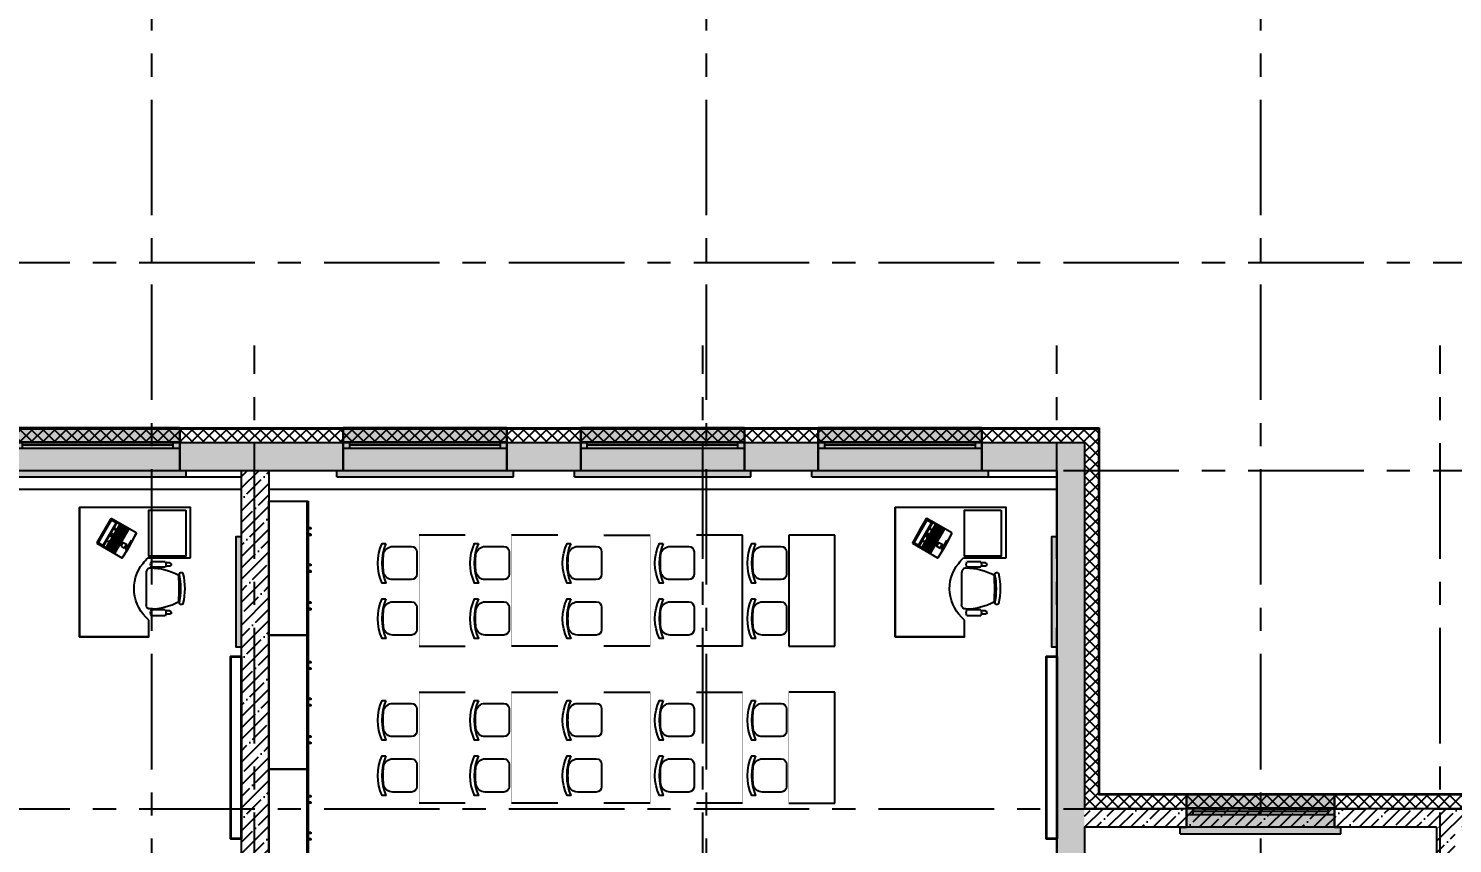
# Model space of a CAD drawing. Header units: millimetres. Extents: x -9318 to 9016603, y 0 to 838141.
# Drawn here: x 104070 to 119479, y 418717 to 427543 of the extents above; entities that cross this region are included whole.
import ezdxf
from ezdxf import colors
from ezdxf.entities.mleader import LeaderData, LeaderLine
from ezdxf.math import Vec2, Vec3

# ---------------------------------------------------------------- set-up
doc = ezdxf.new("R2010")
doc.units = ezdxf.units.MM
doc.linetypes.add('CENTER', pattern=[2, 1.25, -0.25, 0.25, -0.25])
doc.layers.add('ТХ_мебель передв', color=250, linetype='Continuous', lineweight=13)
doc.styles.add('ISOCPEUR', font='isocpeur.ttf', dxfattribs={"width": 0.7})
pattern_1 = [(45, (-887755.71, 501612.85), (-123.743687, 123.743687), []), (45, (-887631.97, 501612.85), (-123.743687, 123.743687), [218.75, -43.75, 0, -43.75])]

# ---------------------------------------------------------------- blocks, each defined once
blk = doc.blocks.new('*U579')
h = blk.add_hatch(color=8)
h.dxf.hatch_style = 1
h.paths.add_polyline_path([(-1840, -310), (70, -310), (70, -240), (0, -240), (0, 220), (-1770, 220), (-1770, -240), (-1840, -240)])
at = {"color": 8, "lineweight": 30}
for p, q in [((-1770, -240), (-1770, 220)), ((0, -240), (0, 220))]:
    blk.add_line(p, q, dxfattribs=at)
at = {"color": 8}
for p, q in [((0, 220), (-1770, 220)), ((-1770, 70), (0, 70)), ((-1770, 0), (0, 0)), ((-1700, 0), (-1700, 70)), ((-1700, 35), (-70, 35)), ((-70, 0), (-70, 70)), ((-1840, -310), (-1840, -240)), ((-1840, -240), (-1770, -240)), ((0, -240), (70, -240)), ((70, -310), (70, -240)), ((-1840, -310), (70, -310))]:
    blk.add_line(p, q, dxfattribs=at)
blk = doc.blocks.new('*U565')
h = blk.add_hatch(color=8)
h.dxf.hatch_style = 1
h.paths.add_polyline_path([(-1840, -310), (70, -310), (70, -240), (0, -240), (0, 220), (-1770, 220), (-1770, -240), (-1840, -240)])
at = {"color": 8, "lineweight": 30}
for p, q in [((-1770, -240), (-1770, 220)), ((0, -240), (0, 220))]:
    blk.add_line(p, q, dxfattribs=at)
at = {"color": 8}
for p, q in [((0, 220), (-1770, 220)), ((-1770, 70), (0, 70)), ((-1770, 0), (0, 0)), ((-1700, 0), (-1700, 70)), ((-1700, 35), (-70, 35)), ((-70, 0), (-70, 70)), ((-1840, -310), (-1840, -240)), ((-1840, -240), (-1770, -240)), ((0, -240), (70, -240)), ((70, -310), (70, -240)), ((-1840, -310), (70, -310))]:
    blk.add_line(p, q, dxfattribs=at)
blk = doc.blocks.new('*U566')
h = blk.add_hatch(color=8)
h.dxf.hatch_style = 1
h.paths.add_polyline_path([(-1840, -310), (70, -310), (70, -240), (0, -240), (0, 220), (-1770, 220), (-1770, -240), (-1840, -240)])
at = {"color": 8, "lineweight": 30}
for p, q in [((-1770, -240), (-1770, 220)), ((0, -240), (0, 220))]:
    blk.add_line(p, q, dxfattribs=at)
at = {"color": 8}
for p, q in [((0, 220), (-1770, 220)), ((-1770, 70), (0, 70)), ((-1770, 0), (0, 0)), ((-1700, 0), (-1700, 70)), ((-1700, 35), (-70, 35)), ((-70, 0), (-70, 70)), ((-1840, -310), (-1840, -240)), ((-1840, -240), (-1770, -240)), ((0, -240), (70, -240)), ((70, -310), (70, -240)), ((-1840, -310), (70, -310))]:
    blk.add_line(p, q, dxfattribs=at)
blk = doc.blocks.new('*U567')
h = blk.add_hatch(color=8)
h.dxf.hatch_style = 1
h.paths.add_polyline_path([(-1840, -310), (70, -310), (70, -240), (0, -240), (0, 220), (-1770, 220), (-1770, -240), (-1840, -240)])
at = {"color": 8, "lineweight": 30}
for p, q in [((-1770, -240), (-1770, 220)), ((0, -240), (0, 220))]:
    blk.add_line(p, q, dxfattribs=at)
at = {"color": 8}
for p, q in [((0, 220), (-1770, 220)), ((-1770, 70), (0, 70)), ((-1770, 0), (0, 0)), ((-1700, 0), (-1700, 70)), ((-1700, 35), (-70, 35)), ((-70, 0), (-70, 70)), ((-1840, -310), (-1840, -240)), ((-1840, -240), (-1770, -240)), ((0, -240), (70, -240)), ((70, -310), (70, -240)), ((-1840, -310), (70, -310))]:
    blk.add_line(p, q, dxfattribs=at)
blk = doc.blocks.new('_DotSmall')
at = {"color": 8, "linetype": 'ByBlock', "const_width": 0.5}
blk.add_lwpolyline([(-0.0625, 0, 1), (0.0625, 0, 1)], format="xyb", close=True, dxfattribs=at)
blk = doc.blocks.new('*U417')
h = blk.add_hatch(color=8)
h.dxf.hatch_style = 1
h.paths.add_polyline_path([(-1670, -210), (70, -210), (70, -140), (0, -140), (0, 220), (-1600, 220), (-1600, -140), (-1670, -140)])
at = {"color": 8, "lineweight": 30}
for p, q in [((-1600, -140), (-1600, 220)), ((0, -140), (0, 220))]:
    blk.add_line(p, q, dxfattribs=at)
at = {"color": 8}
for p, q in [((0, 220), (-1600, 220)), ((-1600, 70), (0, 70)), ((-1600, 0), (0, 0)), ((-1530, 0), (-1530, 70)), ((-1530, 35), (-70, 35)), ((-70, 0), (-70, 70)), ((-1670, -210), (-1670, -140)), ((-1670, -140), (-1600, -140)), ((0, -140), (70, -140)), ((70, -210), (70, -140)), ((-1670, -210), (70, -210))]:
    blk.add_line(p, q, dxfattribs=at)
blk = doc.blocks.new('laptop')
at = {"color": 8}
for p, q in [((-150, 325), (-155, 323)), ((-150, 325), (-155, 323)), ((-155, 323), (-155, 10)), ((-155, 323), (-155, 10)), ((-150, 313), (-155, 311)), ((0, 326), (-150, 325)), ((0, 326), (-150, 325)), ((0, 314), (-150, 313)), ((-143, 309), (-140, 310)), ((-143, 254), (-143, 309)), ((-140, 310), (140, 310)), ((150, 325), (0, 326)), ((150, 325), (0, 326)), ((150, 313), (0, 314)), ((140, 310), (143, 309)), ((143, 309), (143, 254)), ((155, 323), (150, 325)), ((155, 323), (150, 325)), ((155, 311), (150, 313)), ((155, 10), (155, 323)), ((155, 10), (155, 323)), ((155, 248), (-155, 248)), ((-147, 210), (-147, 234)), ((-147, 210), (-147, 100)), ((147, 210), (-147, 210)), ((-147, 210), (-72, 210)), ((-130, 194), (-147, 194)), ((147, 192), (-147, 192)), ((147, 173), (-147, 173)), ((147, 155), (-147, 155)), ((-140, 253), (-143, 254)), ((140, 253), (-140, 253)), ((-138, 192), (-138, 173)), ((-137, 244), (-96, 244)), ((-130, 210), (-130, 194)), ((-129, 173), (-129, 155)), ((-128, 210), (-128, 194)), ((76, 194), (-128, 194)), ((-123, 155), (-123, 137)), ((-119, 192), (-119, 173)), ((-111, 210), (-111, 194)), ((-110, 173), (-110, 155)), ((-103, 155), (-103, 137)), ((-99, 192), (-99, 173)), ((-94, 210), (-94, 194)), ((-68, 219), (-92, 243)), ((-90, 173), (-90, 155)), ((-84, 155), (-84, 137)), ((-80, 192), (-80, 173)), ((-77, 210), (-77, 194)), ((-71, 173), (-71, 155)), ((-64, 155), (-64, 137)), ((-60, 210), (-60, 194)), ((-60, 192), (-60, 173)), ((-51, 173), (-51, 155)), ((-45, 155), (-45, 137)), ((-43, 210), (-43, 194)), ((-41, 192), (-41, 173)), ((-32, 173), (-32, 155)), ((-26, 210), (-26, 194)), ((-25, 155), (-25, 137)), ((-19, 242), (-21, 242)), ((-21, 242), (-21, 237)), ((-21, 237), (-19, 237)), ((-21, 226), (-21, 220)), ((21, 226), (-21, 226)), ((-21, 220), (21, 220)), ((-21, 192), (-21, 173)), ((-19, 237), (-19, 242)), ((-12, 173), (-12, 155)), ((-9, 210), (-9, 194)), ((-6, 242), (-8, 242)), ((-8, 242), (-8, 237)), ((-8, 237), (-6, 237)), ((-6, 237), (-6, 242)), ((-6, 155), (-6, 137)), ((-2, 192), (-2, 173)), ((8, 242), (6, 242)), ((6, 242), (6, 237)), ((6, 237), (8, 237)), ((7, 173), (7, 155)), ((8, 237), (8, 242)), ((8, 210), (8, 194)), ((14, 155), (14, 137)), ((18, 192), (18, 173)), ((21, 242), (19, 242)), ((19, 242), (19, 237)), ((19, 237), (21, 237)), ((21, 237), (21, 242)), ((21, 220), (21, 226)), ((25, 210), (25, 194)), ((27, 173), (27, 155)), ((33, 155), (33, 137)), ((37, 192), (37, 173)), ((42, 210), (42, 194)), ((46, 173), (46, 155)), ((53, 155), (53, 137)), ((57, 192), (57, 173)), ((59, 210), (59, 194)), ((66, 173), (66, 155)), ((68, 219), (92, 243)), ((69, 210), (69, 211)), ((69, 210), (69, 211)), ((147, 210), (69, 210)), ((72, 155), (72, 137)), ((76, 210), (76, 194)), ((76, 192), (76, 173)), ((79, 210), (79, 194)), ((147, 194), (79, 194)), ((85, 173), (85, 155)), ((92, 155), (92, 137)), ((96, 244), (137, 244)), ((96, 210), (96, 194)), ((96, 192), (96, 173)), ((105, 173), (105, 155)), ((113, 210), (113, 194)), ((129, 192), (129, 100)), ((130, 210), (130, 194)), ((143, 254), (140, 253)), ((147, 234), (147, 210)), ((147, 210), (147, 100)), ((-155, 10), (-155, 8)), ((-155, 8), (-152, 5)), ((-152, 5), (-150, 5)), ((-150, 5), (0, 0)), ((147, 137), (-147, 137)), ((147, 118), (-147, 118)), ((147, 100), (-147, 100)), ((-123, 118), (-123, 100)), ((-114, 137), (-114, 118)), ((-98, 118), (-98, 100)), ((-94, 137), (-94, 118)), ((-75, 137), (-75, 118)), ((-74, 118), (-74, 100)), ((-59, 14), (-59, 1)), ((59, 14), (-59, 14)), ((-59, 1), (-59, 14)), ((-59, 14), (59, 14)), ((-55, 137), (-55, 118)), ((-55, 118), (-55, 100)), ((-36, 137), (-36, 118)), ((-16, 137), (-16, 118)), ((0, 0), (150, 5)), ((3, 137), (3, 118)), ((9, 118), (9, 100)), ((23, 137), (23, 118)), ((29, 118), (29, 100)), ((42, 137), (42, 118)), ((48, 118), (48, 100)), ((59, 1), (59, 14)), ((59, 14), (59, 1)), ((62, 137), (62, 118)), ((68, 118), (68, 100)), ((81, 137), (81, 118)), ((87, 118), (87, 100)), ((90, 118), (90, 100)), ((109, 137), (109, 100)), ((150, 5), (153, 6)), ((153, 6), (155, 8)), ((155, 8), (155, 10))]:
    blk.add_line(p, q, dxfattribs=at)
blk.add_lwpolyline([(-52, 79), (-4, 79), (-4, 39), (-52, 39)], close=True, dxfattribs=at)
for centre, radius, start, end in [((-137, 234), 10, 90, 180), ((-96, 239), 5, 45, 90), ((-72, 215), 5, 270, 45), ((72, 215), 5, 135, 236.1175), ((96, 239), 5, 90, 135), ((137, 234), 10, 0, 90), ((-150, 10), 5, 180, 266.4167), ((0, 2405), 2405, 266.4167, 273.5833), ((150, 10), 5, 273.5833, 0)]:
    blk.add_arc(centre, radius, start, end, dxfattribs=at)
blk = doc.blocks.new('мваи')
at = {"color": 8}
for points in [[(95699, 222916), (95154, 222916), (95154, 221715), (96551, 221715), (96551, 222466), (96371, 222466)], [(95699, 222456), (95699, 222916)], [(95752, 222694), (95752, 222646)], [(95789, 222694), (95789, 222646)], [(96271, 222694), (96271, 222646)], [(96308, 222694), (96308, 222646)], [(95741, 222641), (95741, 222493)], [(95800, 222641), (95800, 222493)], [(96260, 222641), (96260, 222493)], [(96324, 222641), (96324, 222493)], [(96551, 222466), (96551, 221715), (95154, 221715)]]:
    blk.add_lwpolyline(points, dxfattribs=at)
blk.add_lwpolyline([(95180, 222864), (95678, 222864), (95678, 222466), (95180, 222466)], close=True, dxfattribs=at)
blk.add_lwpolyline([(96250, 222482, 0.127479), (96170, 222789, 0.028308), (95890, 222789, 0.127479), (95810, 222482, 0.416667), (95858, 222435), (96207, 222435)], format="xyb", dxfattribs=at)
for centre, radius, start, end in [((96030, 222190), 667, 75.9812, 104.0188), ((96030, 221982), 829, 78.7648, 101.2352)]:
    blk.add_arc(centre, radius, start, end, dxfattribs=at)
for points in [[(95868, 222795), (95858, 222800), (95852, 222821), (95863, 222832)], [(95863, 222832), (95863, 222837), (95868, 222837), (95868, 222837)], [(96191, 222837), (96202, 222832), (96207, 222816), (96197, 222800)], [(95752, 222694), (95757, 222705), (95768, 222710), (95778, 222705)], [(95778, 222705), (95784, 222699), (95784, 222699), (95789, 222694)], [(96197, 222800), (96197, 222800), (96197, 222795), (96191, 222795)], [(96271, 222694), (96276, 222705), (96292, 222710), (96302, 222705)], [(96302, 222705), (96302, 222699), (96308, 222699), (96308, 222694)], [(95741, 222641), (95757, 222652), (95778, 222652), (95800, 222641)], [(96260, 222641), (96281, 222652), (96302, 222652), (96324, 222641)], [(95757, 222403), (95736, 222419), (95715, 222435), (95699, 222456)], [(95800, 222493), (95778, 222482), (95757, 222482), (95741, 222493)], [(96371, 222466), (96218, 222281), (95942, 222249), (95757, 222403)], [(96250, 222482), (96255, 222456), (96234, 222435), (96207, 222435)], [(96324, 222493), (96302, 222482), (96281, 222482), (96260, 222493)]]:
    blk.add_open_spline(points, degree=3, dxfattribs=at)
at = {"color": 8, "rotation": 150}
blk.add_blockref('laptop', (95567, 222259), dxfattribs=at)
blk = doc.blocks.new('Стул парты')
at = {"color": 8}
for points in [[(-95, -360, -0.36493), (-180, -259), (-180, -58, -0.414078), (-122, 0), (122, 0, -0.414078), (180, -58), (180, -259, -0.36493), (95, -360, -0.041656)], [(-212, -334, 0.203875), (217, -334), (217, -374, -0.227009), (-212, -374)]]:
    blk.add_lwpolyline(points, format="xyb", close=True, dxfattribs=at)
blk = doc.blocks.new('У018')
at = {"layer": 'ТХ_мебель передв', "color": 8, "ltscale": 100, "const_width": 2}
blk.add_lwpolyline([(94750, 82280), (95250, 82280), (95250, 81080), (94750, 81080)], close=True, dxfattribs=at)
blk = doc.blocks.new('тумба под доской')
at = {"color": 8}
for points in [[(-1451, -426), (0, -426), (0, 0), (-1451, 0)], [(-1165, -453), (-1149, -453), (-1149, -426), (-1165, -426)], [(-1096, -453), (-1080, -453), (-1080, -426), (-1096, -426)], [(-768, -453), (-752, -453), (-752, -426), (-768, -426)], [(-699, -453), (-683, -453), (-683, -426), (-699, -426)], [(-360, -453), (-344, -453), (-344, -426), (-360, -426)], [(-291, -453), (-275, -453), (-275, -426), (-291, -426)]]:
    blk.add_lwpolyline(points, close=True, dxfattribs=at)
blk.add_lwpolyline([(-1451, -410), (0, -410)], dxfattribs=at)

msp = doc.modelspace()

# ---------------------------------------------------------------- hatches: boundary and pattern name
at = {"ltscale": 100}
h = msp.add_hatch(dxfattribs=at)
h.set_pattern_fill('ANSI37', color=256, scale=700)
h.set_pattern_definition([(45, (-881264.54, 440766.49), (-61.871843, 61.871843), []), (135, (-881264.54, 440766.49), (-61.871843, -61.871843), [])])
h.paths.add_polyline_path([(78661.91, 438782.96), (81791.91, 438782.96), (81791.91, 435852.96), (84912.07, 435852.96), (84912.07, 427832.96), (81111.91, 427832.96), (81111.91, 427702.96), (75721.91, 427702.96), (75721.91, 419092.96), (80697.1, 419092.96), (80697.1, 423057.96), (115497.1, 423057.96), (115497.1, 419092.96), (125997.1, 419092.96), (125997.1, 401222.96), (132347.11, 401222.96), (132347.08, 391512.96), (119247.1, 391512.96), (119247.1, 397862.96), (111367.1, 397862.96), (111367.1, 403052.96), (102831.79, 403052.96), (102831.79, 402652.96), (102981.79, 402652.96), (102981.79, 402902.96), (111217.1, 402902.96), (111217.1, 397712.96), (119097.1, 397712.96), (119097.1, 391362.96), (132497.08, 391362.96), (132497.11, 401372.96), (126147.1, 401372.96), (126147.1, 419242.96), (115647.1, 419242.96), (115647.1, 423207.96), (80547.1, 423207.96), (80547.1, 419242.96), (75871.91, 419242.96), (75871.91, 427552.96), (81261.91, 427552.96), (81261.91, 427682.96), (85062.07, 427682.96), (85062.07, 436002.96), (81941.91, 436002.96), (81941.91, 438932.96), (78811.91, 438932.96), (78811.91, 439351.77), (78666.33, 439351.77)])
h = msp.add_hatch(dxfattribs=at)
h.set_pattern_fill('ANSI35', color=256, scale=700)
h.set_pattern_definition(pattern_1)
h.paths.add_polyline_path([(115197.1, 423057.96), (80697.1, 423057.96), (80697.1, 419092.96), (80697.1, 418892.96), (80697.1, 411572.96), (80797.1, 411572.96), (80797.1, 410315.44), (80997.1, 410315.44), (80997.1, 411272.96), (84752.1, 411272.96), (84752.1, 410090.44), (84952.1, 410090.44), (84952.1, 411272.96), (95649.1, 411272.96), (95649.1, 411572.96), (80997.1, 411572.96), (80997.1, 422757.96), (115197.1, 422757.96)])
h = msp.add_hatch(dxfattribs=at)
h.set_pattern_fill('ANSI35', color=256, scale=700)
h.set_pattern_definition(pattern_1)
h.paths.add_polyline_path([(115497.1, 423057.96), (115197.1, 423057.96), (115197.1, 422757.96), (115197.1, 411572.96), (104242.1, 411572.96), (104242.1, 411272.96), (111367.1, 411272.96), (111367.1, 410090.44), (111567.1, 410090.44), (111567.1, 411272.96), (115197.1, 411272.96), (115197.1, 410315.44), (115397.1, 410315.44), (115397.1, 411272.96), (115497.1, 411272.96), (115497.1, 418892.96), (115497.1, 418893.25), (115497.1, 419093.25), (115497.1, 419092.96)])
h = msp.add_hatch(dxfattribs=at)
h.set_pattern_fill('ANSI35', color=256, scale=700)
h.set_pattern_definition([(45, (-867830.71, 513547.5), (-123.743687, 123.743687), []), (45, (-867706.97, 513547.5), (-123.743687, 123.743687), [218.75, -43.75, 0, -43.75])])
h.paths.add_polyline_path([(106672.1, 422757.96), (106372.1, 422757.96), (106372.1, 414987.6), (106672.1, 414987.6)])
h = msp.add_hatch(color=256)
h.dxf.hatch_style = 1
h.paths.add_polyline_path([(106372.1, 422041.77), (106319.16, 422041.77), (106319.16, 420841.77), (106372.1, 420841.77)])
h = msp.add_hatch(color=256)
h.dxf.hatch_style = 1
h.paths.add_polyline_path([(115197.1, 422041.77), (115144.16, 422041.77), (115144.16, 420841.77), (115197.1, 420841.77)])
h = msp.add_hatch(dxfattribs=at)
h.set_pattern_fill('ANSI35', color=256, scale=700)
h.set_pattern_definition(pattern_1)
h.paths.add_polyline_path([(125997.1, 419092.96), (115497.05, 419092.96), (115497.14, 418892.96), (119307.1, 418892.96), (119307.1, 411472.96), (119507.1, 411472.96), (119507.1, 418892.96), (125797.1, 418892.96), (125997.1, 418892.96)])

# ---------------------------------------------------------------- linework, layer by layer
at = {"linetype": 'CENTER', "ltscale": 1000}
for p, q in [((105402.03, 470770.43), (105402.03, 415038.08)), ((111402.03, 470770.43), (111402.03, 415038.08)), ((117402.03, 470770.43), (117402.03, 415038.08)), ((51268.34, 425007.96), (134446.74, 425007.96)), ((106517.1, 389801.69), (106517.1, 424109.16)), ((111367.1, 389801.69), (111367.1, 424109.16)), ((115197.1, 389801.69), (115197.1, 424109.16)), ((119347.1, 389801.69), (119347.1, 424109.16)), ((51268.34, 422757.96), (134446.74, 422757.96)), ((51268.34, 419092.96), (134865.51, 419092.96))]:
    msp.add_line(p, q, dxfattribs=at)
at = {"ltscale": 100}
for p, q in [((80537.1, 423217.96), (115657.1, 423217.96)), ((80547.1, 423207.96), (115647.1, 423207.96)), ((115647.1, 423207.96), (115647.1, 419242.96)), ((115657.1, 423217.96), (115657.1, 419252.96)), ((80697.1, 423057.96), (115497.1, 423057.96)), ((115497.1, 423057.96), (115497.1, 419092.96)), ((80997.1, 422757.96), (115197.1, 422757.96)), ((105777.1, 422687.91), (106372.1, 422687.91)), ((106372.1, 422757.96), (106372.1, 414987.6)), ((106672.1, 422757.96), (106672.1, 414987.6)), ((114457.1, 422687.91), (115197.1, 422687.91)), ((115197.1, 422757.96), (115197.1, 411572.96)), ((98127.09, 422554.46), (106372.1, 422554.4)), ((106672.1, 422554.46), (115197.1, 422554.4)), ((126147.1, 419242.96), (115647.1, 419242.96)), ((126157.1, 419252.96), (115657.1, 419252.96)), ((125997.1, 419092.96), (115497.1, 419092.96)), ((115497.1, 418892.96), (115497.1, 411272.96)), ((119307.1, 418892.96), (115497.1, 418892.96)), ((119307.1, 418892.96), (119307.1, 411472.96))]:
    msp.add_line(p, q, dxfattribs=at)
for p, q in [((108797.22, 422054.4), (108297.22, 422054.4)), ((109797.22, 422054.4), (109297.22, 422054.4)), ((110297.22, 422054.4), (110797.22, 422054.4)), ((111797.22, 422054.4), (111297.22, 422054.4)), ((111797.22, 420854.4), (111797.22, 422054.4)), ((112297.22, 422054.4), (112297.22, 420854.4)), ((112797.22, 422054.4), (112297.22, 422054.4)), ((112797.22, 420854.4), (112797.22, 422054.4)), ((108297.22, 420854.4), (108797.22, 420854.4)), ((109797.22, 420854.4), (109297.22, 420854.4)), ((110797.22, 420854.4), (110297.22, 420854.4)), ((111797.22, 420854.4), (111297.22, 420854.4)), ((112297.22, 420854.4), (112797.22, 420854.4)), ((108297.22, 420354.4), (108797.22, 420354.4)), ((109297.22, 420354.4), (109797.22, 420354.4)), ((110297.22, 420354.4), (110797.22, 420354.4)), ((111297.22, 420354.4), (111797.22, 420354.4)), ((112797.22, 420354.4), (112297.22, 420354.4)), ((112797.22, 419154.4), (112797.22, 420354.4)), ((108797.22, 419154.4), (108297.22, 419154.4)), ((109797.22, 419154.4), (109297.22, 419154.4)), ((110797.22, 419154.4), (110297.22, 419154.4)), ((111797.22, 419154.4), (111297.22, 419154.4)), ((112297.22, 419154.4), (112797.22, 419154.4))]:
    msp.add_line(p, q)
for points in [[(106372.1, 420841.77), (106319.16, 420841.77), (106319.16, 422041.77), (106372.1, 422041.77)], [(115197.1, 420841.77), (115144.16, 420841.77), (115144.16, 422041.77), (115197.1, 422041.77)]]:
    msp.add_lwpolyline(points, close=True)
at = {"lineweight": 35}
for points in [[(106372.1, 418767.02), (106260.85, 418767.02), (106260.85, 420741.77), (106372.1, 420741.77)], [(115197.1, 418767.02), (115085.85, 418767.02), (115085.85, 420741.77), (115197.1, 420741.77)]]:
    msp.add_lwpolyline(points, close=True, dxfattribs=at)

# ---------------------------------------------------------------- block references
for name, p in [('*U567', (105707.1, 422997.96)), ('*U566', (109247.1, 422997.96)), ('*U565', (111817.1, 422997.96)), ('*U579', (114387.1, 422997.96)), ('У018', (13547.16, 339774.21)), ('У018', (14547.16, 339774.21)), ('У018', (15547.16, 339774.21)), ('У018', (16547.16, 339774.21)), ('У018', (17547.16, 339774.21)), ('У018', (13547.16, 338074.21)), ('У018', (14547.16, 338074.21)), ('У018', (15547.16, 338074.21)), ('У018', (16547.16, 338074.21)), ('У018', (17547.16, 338074.21)), ('*U417', (118202.1, 419032.96))]:
    msp.add_blockref(name, p)
at = {"xscale": -1, "rotation": 90}
for p in [(106672.09, 420974.27), (106672.09, 419523.66), (106672.09, 418073.04)]:
    msp.add_blockref('тумба под доской', p, dxfattribs=at)
at = {"rotation": 270}
for name, p in [('мваи', (-117092.24, 517508.07)), ('мваи', (-108267.24, 517508.07)), ('Стул парты', (108272.22, 421754.4)), ('Стул парты', (109272.22, 421754.4)), ('Стул парты', (110272.22, 421754.4)), ('Стул парты', (111272.22, 421754.4)), ('Стул парты', (112272.22, 421754.4)), ('Стул парты', (108272.22, 421154.4)), ('Стул парты', (109272.22, 421154.4)), ('Стул парты', (110272.22, 421154.4)), ('Стул парты', (111272.22, 421154.4)), ('Стул парты', (112272.22, 421154.4)), ('Стул парты', (108272.22, 420054.4)), ('Стул парты', (109272.22, 420054.4)), ('Стул парты', (110272.22, 420054.4)), ('Стул парты', (111272.22, 420054.4)), ('Стул парты', (112272.22, 420054.4)), ('Стул парты', (108272.22, 419454.4)), ('Стул парты', (109272.22, 419454.4)), ('Стул парты', (110272.22, 419454.4)), ('Стул парты', (111272.22, 419454.4)), ('Стул парты', (112272.22, 419454.4))]:
    msp.add_blockref(name, p, dxfattribs=at)

# ---------------------------------------------------------------- leaders
ml = msp.add_multileader_mtext('Standard')
ml.set_content('+13,700', color=8, style='ISOCPEUR')
ml.set_leader_properties(color=8, linetype='Continuous', lineweight=-1)
ml.set_arrow_properties(name='DOTSMALL')
ml.build(insert=Vec2(0, 0))
ml.multileader.update_dxf_attribs({"has_text_frame": 1, "text_left_attachment_type": 4, "text_right_attachment_type": 4, "dogleg_length": 100, "arrow_head_size": 180})
ctx = ml.context
ctx.base_point, ctx.char_height, ctx.arrow_head_size, ctx.landing_gap_size, ctx.plane_origin = Vec3(118053.07, 658154.33), 250, 180, 50, Vec3(117803.7, 657493.51)
ctx.left_attachment, ctx.right_attachment = 4, 4
notes = []
notes.append((ctx, [(0, (0, 0, 0), (0, 0), (1, 0), 1, [])]))
ctx.mtext.insert, ctx.mtext.width, ctx.mtext.line_spacing_style, ctx.mtext.flow_direction = Vec3(118103.07, 658487.66), 852.697, 2, 5
ml = msp.add_multileader_mtext('Standard')
ml.set_content('+15,850', color=8, style='ISOCPEUR')
ml.set_leader_properties(color=8, linetype='Continuous', lineweight=-1)
ml.set_arrow_properties(name='DOTSMALL')
ml.build(insert=Vec2(0, 0))
ml.multileader.update_dxf_attribs({"has_text_frame": 1, "text_left_attachment_type": 4, "text_right_attachment_type": 4, "dogleg_length": 100, "arrow_head_size": 180})
ctx = ml.context
ctx.base_point, ctx.char_height, ctx.arrow_head_size, ctx.landing_gap_size, ctx.plane_origin = Vec3(116043.29, 652621.27), 250, 180, 50, Vec3(116522.41, 649668.82)
ctx.left_attachment, ctx.right_attachment = 4, 4
notes.append((ctx, [(0, (0, 0, 0), (0, 0), (1, 0), 1, [])]))
ctx.mtext.insert, ctx.mtext.width, ctx.mtext.line_spacing_style, ctx.mtext.flow_direction = Vec3(116093.29, 652954.61), 852.697, 2, 5
ml = msp.add_multileader_mtext('Standard')
ml.set_content('+9,800', color=8, style='ISOCPEUR')
ml.set_leader_properties(color=8, linetype='Continuous', lineweight=-1)
ml.set_arrow_properties(name='DOTSMALL')
ml.build(insert=Vec2(0, 0))
ml.multileader.update_dxf_attribs({"has_text_frame": 1, "text_left_attachment_type": 4, "text_right_attachment_type": 4, "dogleg_length": 100, "arrow_head_size": 180})
ctx = ml.context
ctx.base_point, ctx.char_height, ctx.arrow_head_size, ctx.landing_gap_size, ctx.plane_origin = Vec3(118053.07, 538154.33), 250, 180, 50, Vec3(117803.7, 537493.51)
ctx.left_attachment, ctx.right_attachment = 4, 4
notes.append((ctx, [(0, (0, 0, 0), (0, 0), (1, 0), 1, [])]))
ctx.mtext.insert, ctx.mtext.width, ctx.mtext.line_spacing_style, ctx.mtext.flow_direction = Vec3(118103.07, 538487.66), 852.697, 2, 5
ml = msp.add_multileader_mtext('Standard')
ml.set_content('+11,750', color=8, style='ISOCPEUR')
ml.set_leader_properties(color=8, linetype='Continuous', lineweight=-1)
ml.set_arrow_properties(name='DOTSMALL')
ml.build(insert=Vec2(0, 0))
ml.multileader.update_dxf_attribs({"has_text_frame": 1, "text_left_attachment_type": 4, "text_right_attachment_type": 4, "dogleg_length": 100, "arrow_head_size": 180})
ctx = ml.context
ctx.base_point, ctx.char_height, ctx.arrow_head_size, ctx.landing_gap_size, ctx.plane_origin = Vec3(116043.29, 532621.27), 250, 180, 50, Vec3(116522.41, 529668.82)
ctx.left_attachment, ctx.right_attachment = 4, 4
notes.append((ctx, [(0, (0, 0, 0), (0, 0), (1, 0), 1, [])]))
ctx.mtext.insert, ctx.mtext.width, ctx.mtext.line_spacing_style, ctx.mtext.flow_direction = Vec3(116093.29, 532954.61), 852.697, 2, 5
for ctx, leaders in notes:
    for number, flags, end, landing, length, lines in leaders:
        leader = LeaderData()
        leader.index, (leader.has_last_leader_line, leader.has_dogleg_vector, leader.attachment_direction) = number, flags
        leader.last_leader_point, leader.dogleg_vector, leader.dogleg_length = Vec3(end), Vec3(landing), length
        for number, points, colour, breaks in lines:
            line = LeaderLine()
            line.index, line.vertices, line.color, line.breaks = number, Vec3.list(points), colors.encode_raw_color(colour), breaks
            leader.lines.append(line)
        ctx.leaders.append(leader)

doc.saveas('drawing.dxf')
